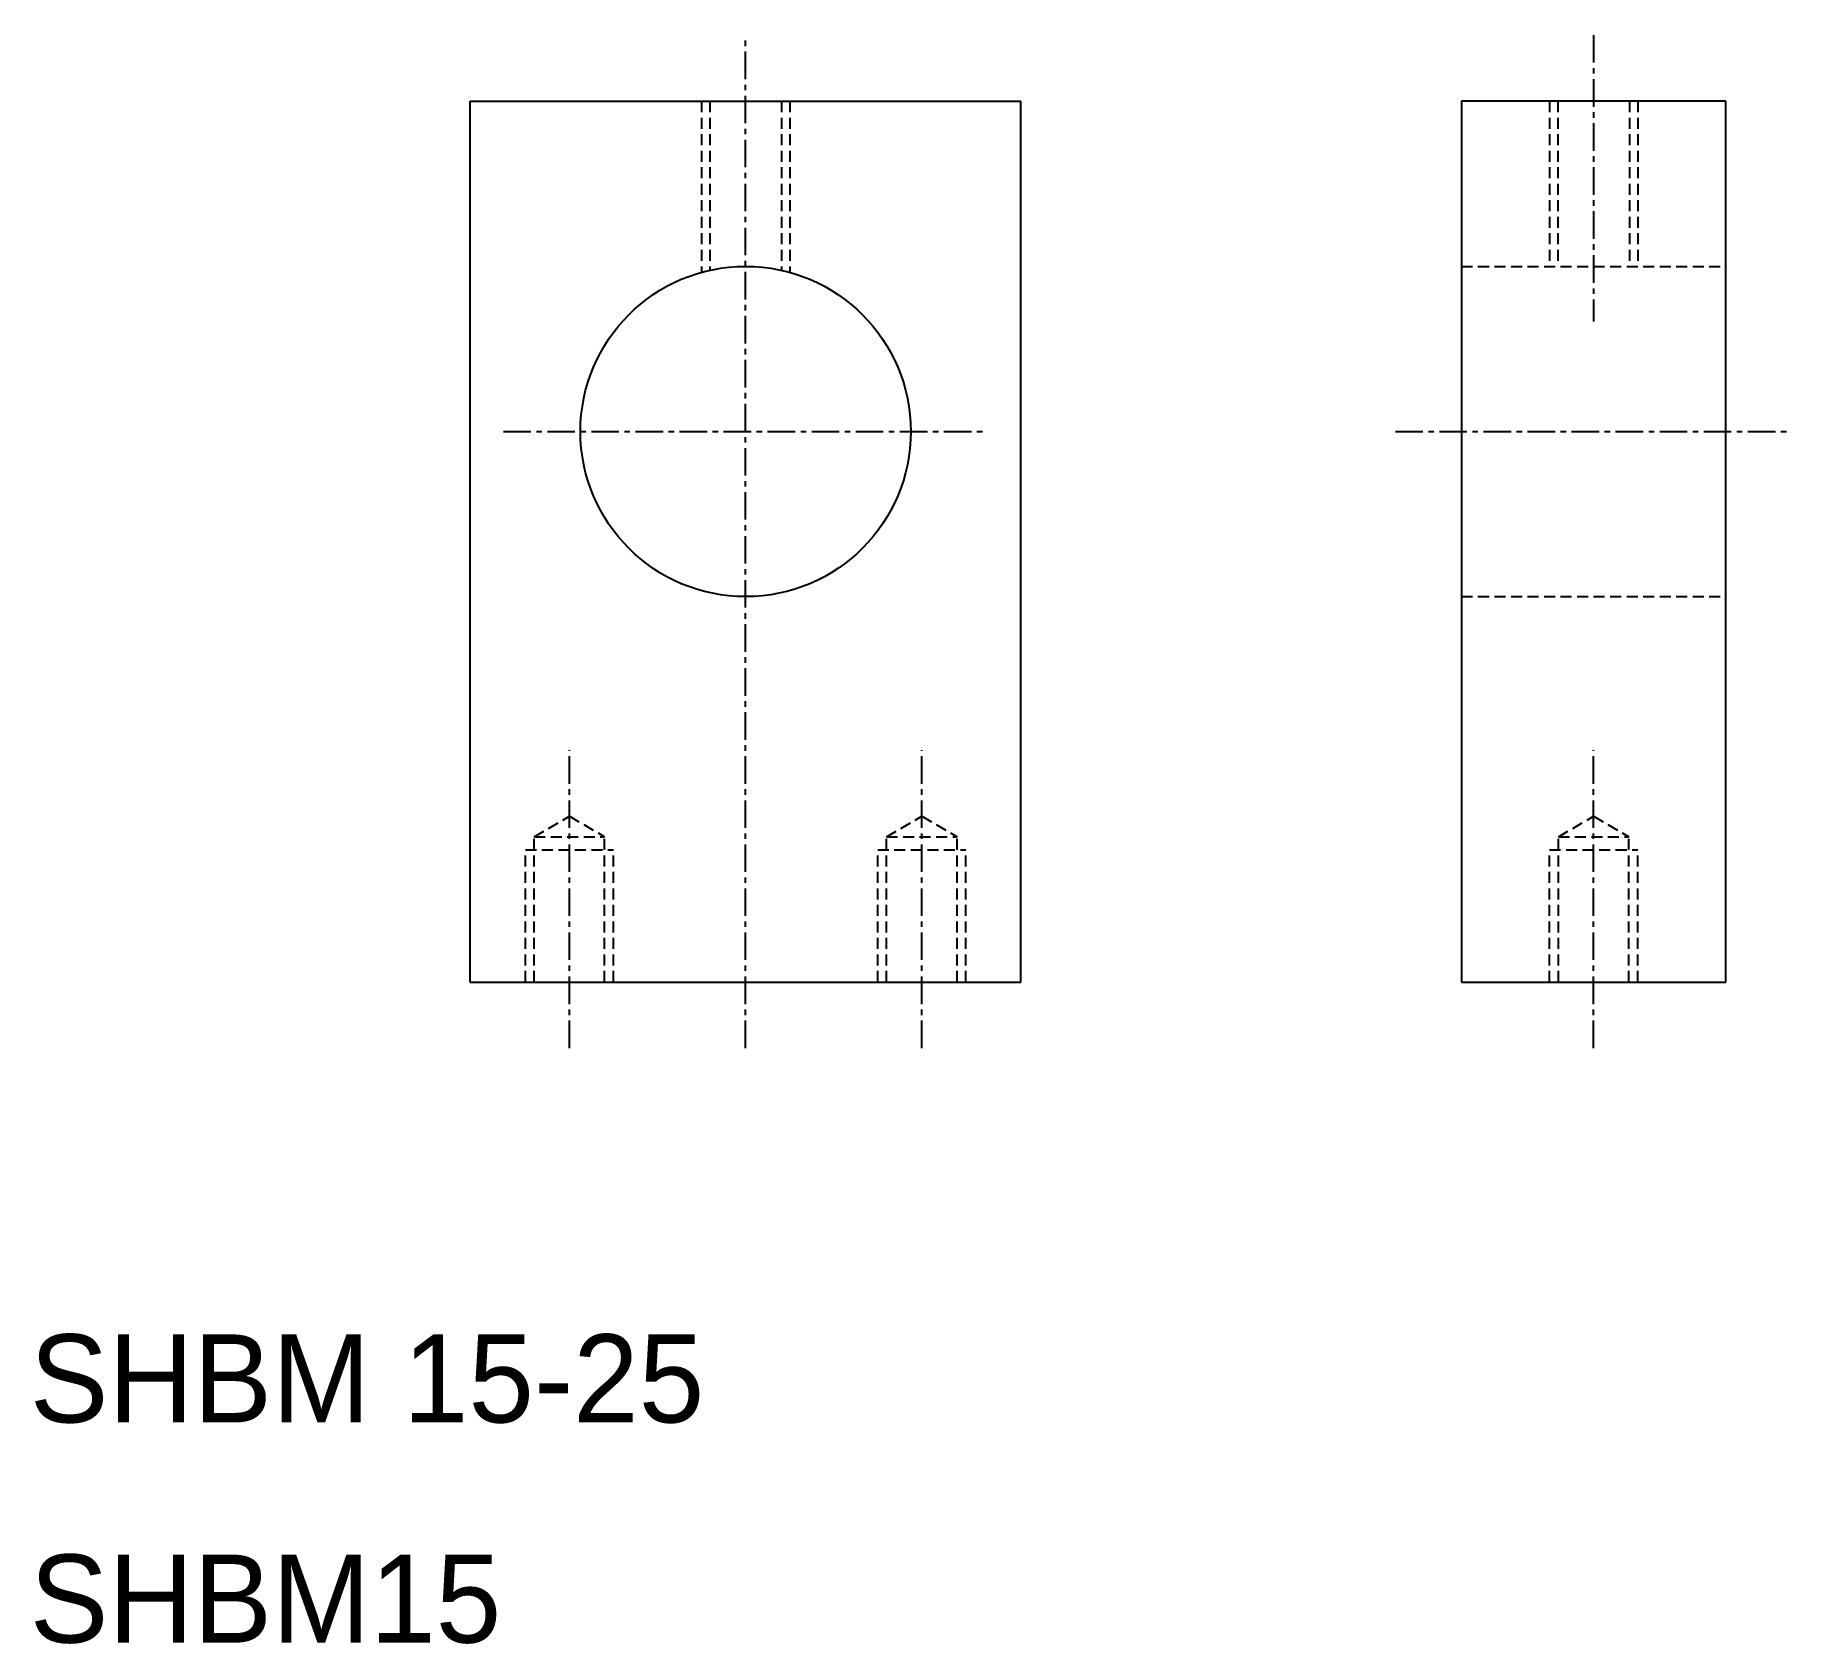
# Model space of a CAD drawing. Extents: x 10.2 to 90, y 9.9 to 83.
import ezdxf

# ---------------------------------------------------------------- set-up
doc = ezdxf.new("R2010")
doc.units = 0
doc.linetypes.add('CENTER', pattern=[2, 1.25, -0.25, 0.25, -0.25])
doc.linetypes.add('DASHED', pattern=[0.75, 0.5, -0.25])
doc.layers.get('0').update_dxf_attribs({"linetype": 'CONTINUOUS'})
doc.layers.add('CENTER', color=1, linetype='CENTER')

msp = doc.modelspace()

# ---------------------------------------------------------------- linework, layer by layer
at = {"color": 7, "linetype": 'CONTINUOUS'}
for p, q in [((30, 40), (30, 80)), ((30, 80), (55, 80)), ((55, 40), (55, 80)), ((87, 80), (75, 80)), ((75, 80), (75, 40)), ((87, 40), (87, 80)), ((30, 40), (55, 40)), ((75, 40), (87, 40))]:
    msp.add_line(p, q, dxfattribs=at)
at = {"color": 3, "linetype": 'DASHED'}
for p, q in [((40.5, 80), (40.5, 72.228)), ((40.879, 80), (40.879, 72.323)), ((44.121, 80), (44.121, 72.323)), ((44.5, 80), (44.5, 72.228)), ((79, 80), (79, 72.5)), ((79.379, 80), (79.379, 72.5)), ((82.621, 80), (82.621, 72.5)), ((83, 80), (83, 72.5)), ((75, 72.5), (87, 72.5)), ((75, 57.5), (87, 57.5)), ((32.9, 46.6), (34.5, 47.524)), ((34.5, 47.524), (36.1, 46.6)), ((48.9, 46.6), (50.5, 47.524)), ((50.5, 47.524), (52.1, 46.6)), ((79.4, 46.6), (81, 47.524)), ((81, 47.524), (82.6, 46.6)), ((32.9, 40), (32.9, 46.6)), ((32.9, 46.6), (36.1, 46.6)), ((36.1, 40), (36.1, 46.6)), ((48.9, 40), (48.9, 46.6)), ((48.9, 46.6), (52.1, 46.6)), ((52.1, 40), (52.1, 46.6)), ((79.4, 40), (79.4, 46.6)), ((79.4, 46.6), (82.6, 46.6)), ((82.6, 40), (82.6, 46.6)), ((32.5, 40), (32.5, 46)), ((32.5, 46), (36.5, 46)), ((36.5, 40), (36.5, 46)), ((48.5, 40), (48.5, 46)), ((48.5, 46), (52.5, 46)), ((52.5, 40), (52.5, 46)), ((79, 40), (79, 46)), ((79, 46), (83, 46)), ((83, 40), (83, 46))]:
    msp.add_line(p, q, dxfattribs=at)
at = {"color": 7, "linetype": 'CONTINUOUS'}
msp.add_circle((42.5, 65), 7.5, dxfattribs=at)
at = {"layer": 'CENTER', "color": 1, "linetype": 'CENTER'}
for p, q in [((42.5, 37), (42.5, 83)), ((81, 83), (81, 70)), ((31.5, 65), (53.5, 65)), ((72, 65), (90, 65)), ((34.5, 37), (34.5, 50.524)), ((50.5, 37), (50.5, 50.524)), ((81, 37), (81, 50.524))]:
    msp.add_line(p, q, dxfattribs=at)

# ---------------------------------------------------------------- texts
at = {"color": 7, "linetype": 'CONTINUOUS'}
for s, p in [('SHBM 15-25', (10, 20)), ('SHBM15', (10, 10))]:
    msp.add_text(s, height=4, dxfattribs=at).set_placement(p)

doc.saveas('drawing.dxf')
